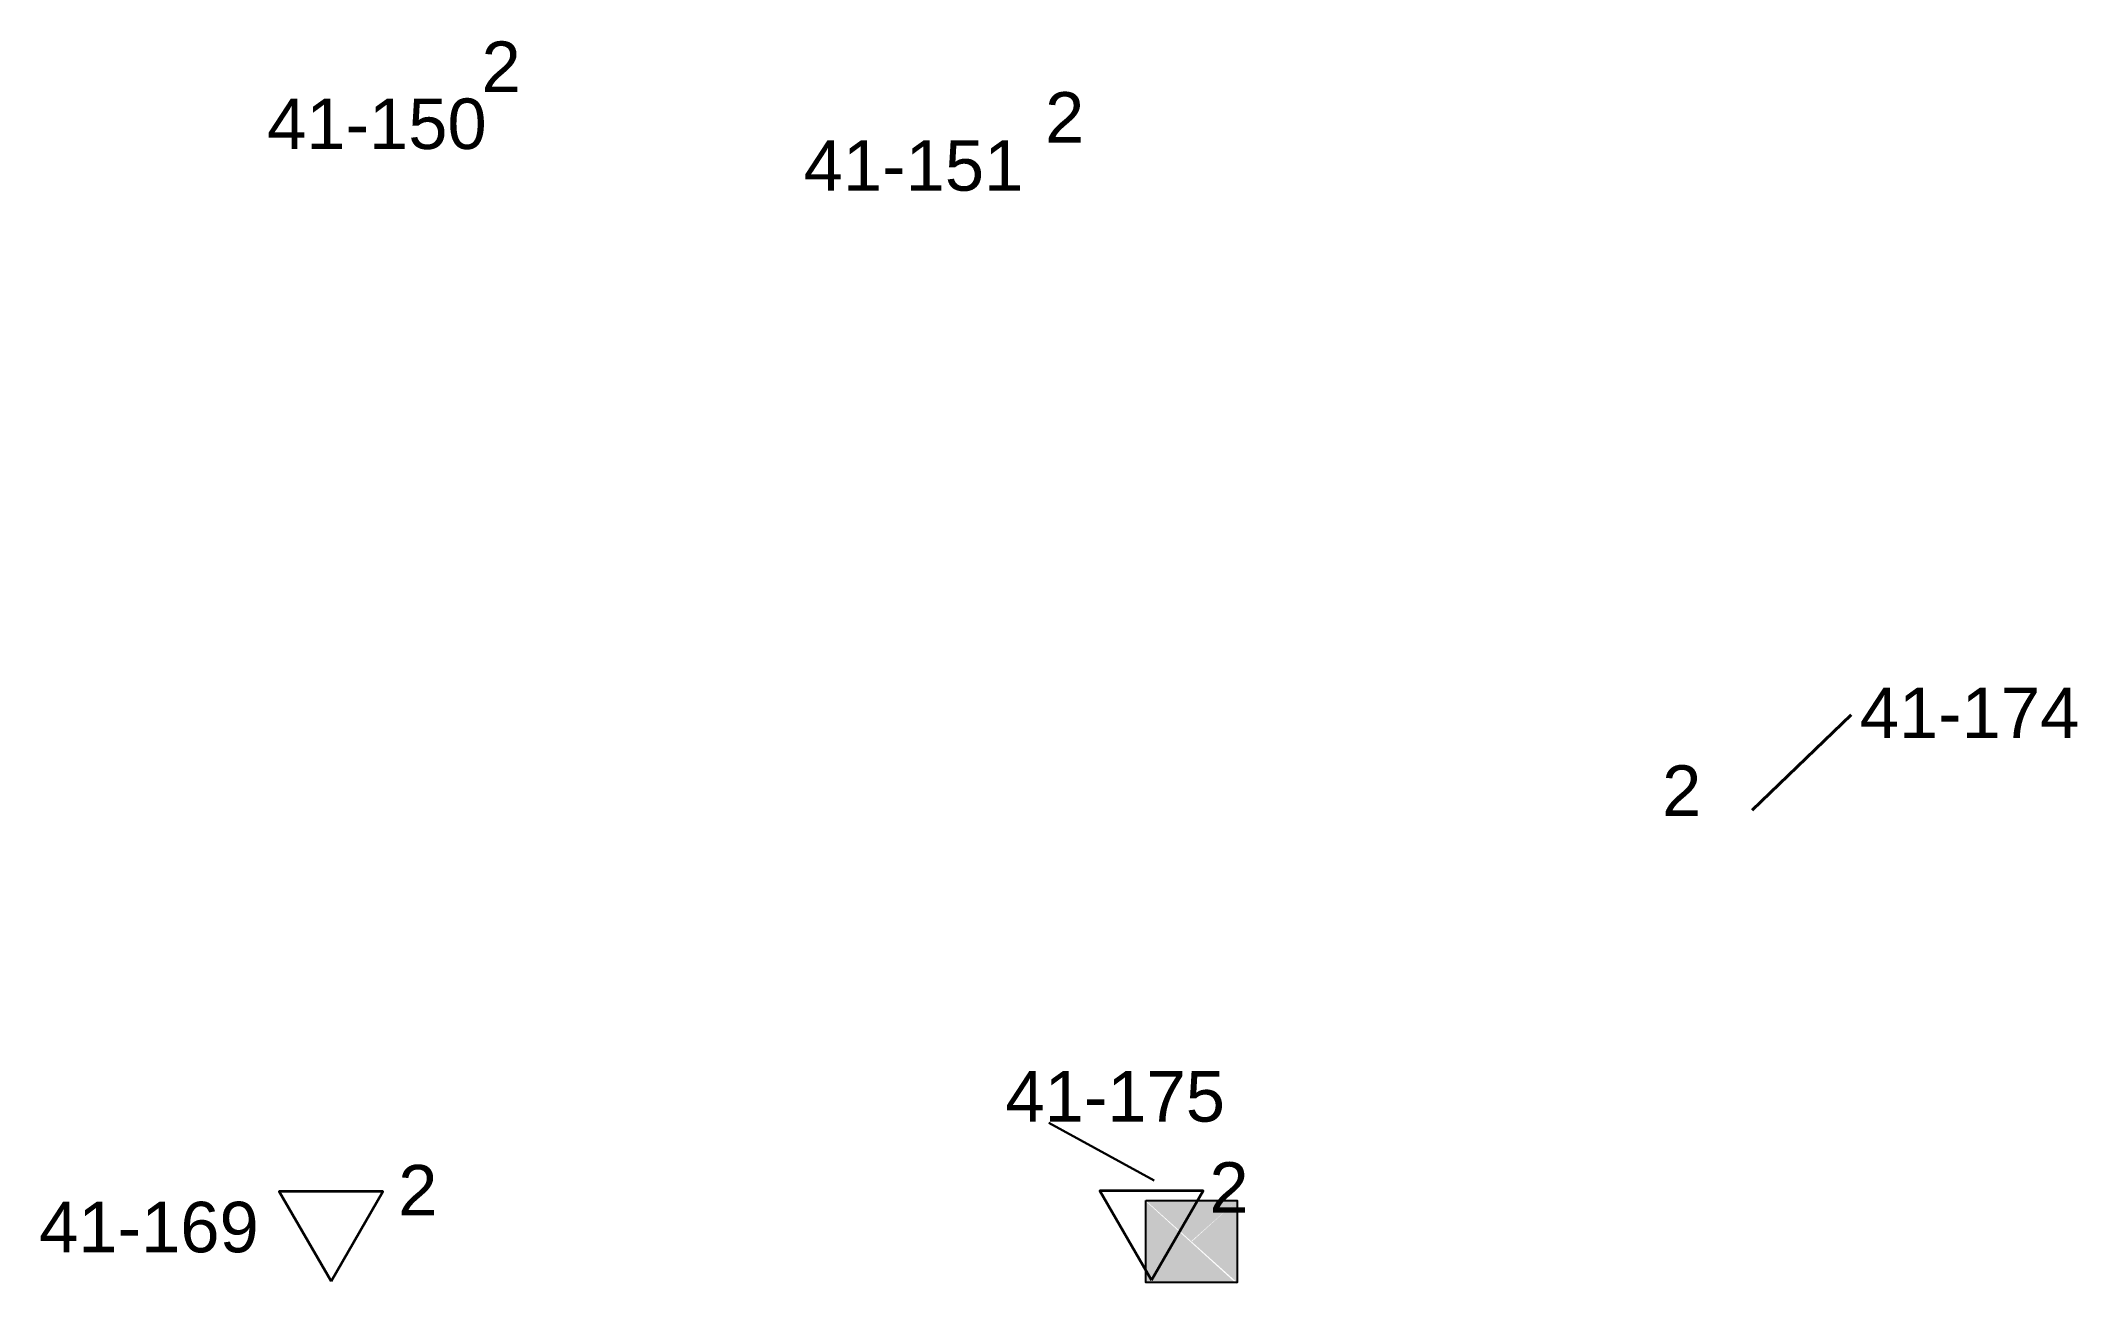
# Model space of a CAD drawing. Header units: inches. Extents: x 26 to 222, y 22 to 123.
# Drawn here: x 200.9 to 208.97, y 118 to 122.93 of the extents above.
import ezdxf

# ---------------------------------------------------------------- set-up
doc = ezdxf.new("R2010")
doc.units = ezdxf.units.IN
doc.header["$MEASUREMENT"] = 0
doc.layers.add('_Optec_Layer', color=250, linetype='Continuous')
doc.styles.get("Standard").update_dxf_attribs({"font": 'arial.ttf'})

# ---------------------------------------------------------------- blocks, each defined once
blk = doc.blocks.new('_DATA')
at = {"layer": '_Optec_Layer', "lineweight": 35, "flags": 128}
blk.add_lwpolyline([(8.43, 14.6), (0.85, 1.46), (16.02, 1.46)], close=True, dxfattribs=at)

msp = doc.modelspace()

# ---------------------------------------------------------------- linework, layer by layer
at = {"lineweight": 40}
msp.add_line((207.6797, 119.8802), (208.0712, 120.2581), dxfattribs=at)
at = {"lineweight": 30}
msp.add_line((204.8937, 118.6428), (205.311, 118.4139), dxfattribs=at)
at = {"color": 7, "true_color": 0xffffff}
msp.add_lwpolyline([(205.2786, 118.3346), (205.6395, 118.3346), (205.6395, 118.0104), (205.2786, 118.0104)], close=True, dxfattribs=at)
for points in [[(205.2786, 118.3346), (205.6395, 118.3346), (205.6395, 118.0104), (205.2786, 118.014)], [(205.6395, 118.3346), (205.6395, 118.0031), (205.2786, 118.0067), (205.2786, 118.331)]]:
    msp.add_solid(points, dxfattribs=at)

# ---------------------------------------------------------------- block references
at = {"xscale": 0.027, "yscale": 0.027, "zscale": 0.027, "rotation": 180}
for p in [(202.2791, 118.4097), (205.5284, 118.4131)]:
    msp.add_blockref('_DATA', p, dxfattribs=at)

# ---------------------------------------------------------------- texts
at = {"char_height": 0.2, "attachment_point": 1}
for s, width, insert in [('2', 0.425056, (202.6475, 122.9244)), ('41-150', 1.317427, (201.7979, 122.6986)), ('2', 0.425056, (204.879, 122.7238)), ('41-151', 1.317427, (203.9231, 122.5334)), ('41-174', 1.317427, (208.1054, 120.3657)), ('2', 0.425056, (207.323, 120.0579)), ('41-175', 1.317427, (204.7219, 118.8471)), ('2', 0.425056, (205.5301, 118.4863)), ('2', 0.425056, (202.3174, 118.4755)), ('41-169', 1.317427, (200.8952, 118.3296))]:
    msp.add_mtext_dynamic_manual_height_columns(s, width=width, gutter_width=1, heights=[0], dxfattribs=dict(at, insert=insert))

doc.saveas('drawing.dxf')
